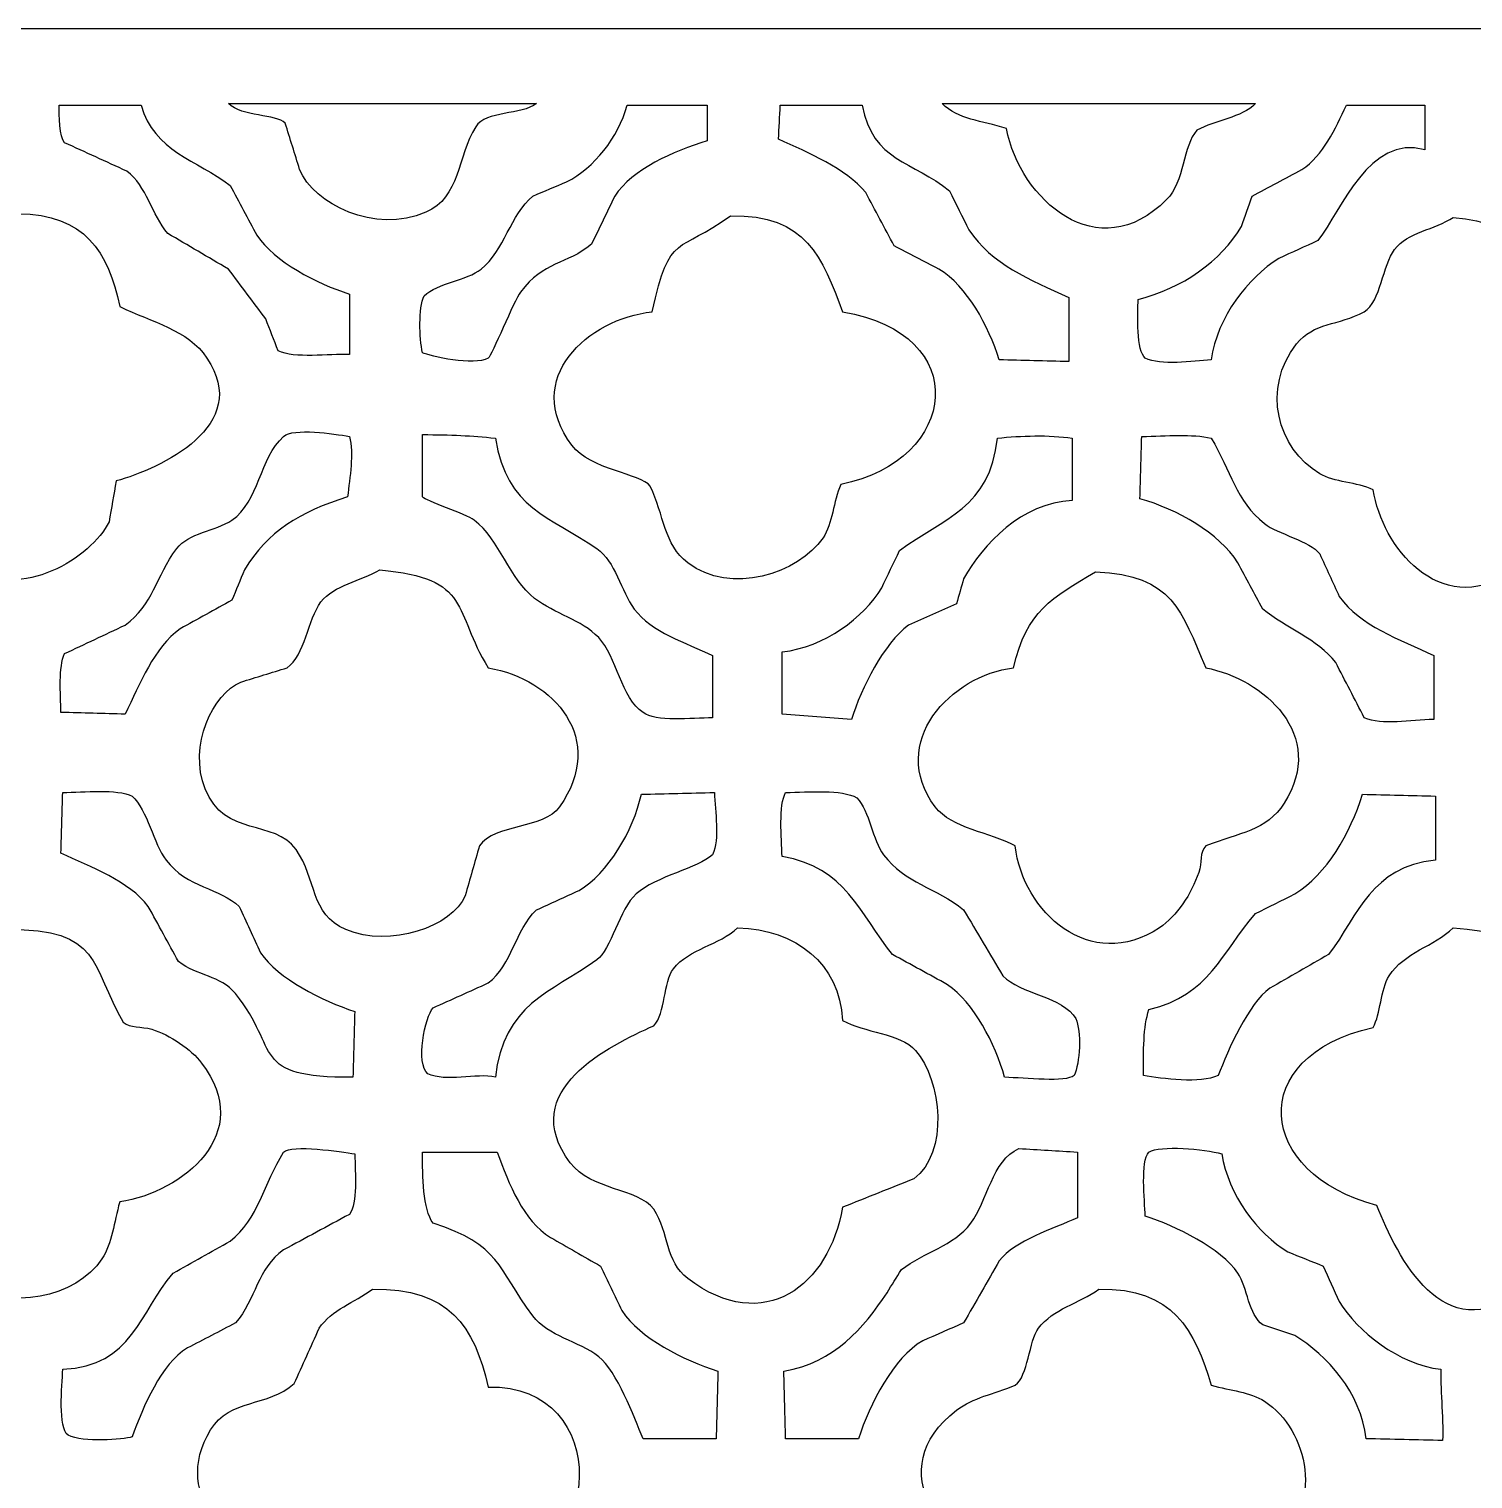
# Model space of a CAD drawing. Header units: centimetres. Extents: x -27.5 to -1.9, y -9.6 to -4.5.
# Drawn here: x -22.491 to -19.989, y -7.04 to -4.528 of the extents above; entities that cross this region are included whole.
import ezdxf

# ---------------------------------------------------------------- set-up
doc = ezdxf.new("R2010")
doc.units = ezdxf.units.CM
doc.header["$MEASUREMENT"] = 0
doc.layers.add('layer 1', color=7, linetype='Continuous')

msp = doc.modelspace()

# ---------------------------------------------------------------- linework, layer by layer
at = {"layer": 'layer 1', "color": 250}
for points, knots in [([(-27.47273, -4.52768), (-27.47273, -4.52768), (-16.31214, -4.52768), (-16.31214, -4.52768), (-16.31214, -4.52768), (-16.31214, -4.52768), (-16.31214, -9.55272), (-16.31214, -9.55272), (-16.31214, -9.55272), (-16.31214, -9.55272), (-27.47273, -9.55272), (-27.47273, -9.55272), (-27.47273, -9.55272), (-27.47273, -9.55272), (-27.47273, -4.52768), (-27.47273, -4.52768)], [0, 0, 0, 0, 0.2, 0.2, 0.2, 0.2, 0.4, 0.4, 0.4, 0.4, 0.6, 0.6, 0.6, 0.6, 1, 1, 1, 1]), ([(-22.43871, -4.65991), (-22.43885, -4.67698), (-22.43872, -4.71503), (-22.42946, -4.72469), (-22.42946, -4.72469), (-22.39347, -4.74114), (-22.35748, -4.75759), (-22.32149, -4.77404), (-22.32149, -4.77404), (-22.28678, -4.80008), (-22.27866, -4.84919), (-22.25054, -4.88201), (-22.25054, -4.88201), (-22.21558, -4.90257), (-22.18062, -4.92314), (-22.14566, -4.9437), (-22.14566, -4.9437), (-22.12407, -4.97249), (-22.10247, -5.00129), (-22.08088, -5.03008), (-22.08088, -5.03008), (-22.07368, -5.04858), (-22.06648, -5.06709), (-22.05929, -5.0856), (-22.05929, -5.0856), (-22.0311, -5.09888), (-21.97175, -5.0906), (-21.9359, -5.09177), (-21.9359, -5.09177), (-21.9359, -5.05681), (-21.9359, -5.02185), (-21.9359, -4.98689), (-21.9359, -4.98689), (-21.99235, -4.96916), (-22.06609, -4.9306), (-22.09631, -4.88509), (-22.09631, -4.88509), (-22.11173, -4.85631), (-22.12715, -4.82751), (-22.14258, -4.79872), (-22.14258, -4.79872), (-22.19989, -4.755), (-22.27492, -4.73916), (-22.29681, -4.65991), (-22.29681, -4.65991), (-22.34411, -4.65991), (-22.39142, -4.65991), (-22.43871, -4.65991)], [0, 0, 0, 0, 0.0769231, 0.0769231, 0.0769231, 0.0769231, 0.1538462, 0.1538462, 0.1538462, 0.1538462, 0.2307692, 0.2307692, 0.2307692, 0.2307692, 0.3076923, 0.3076923, 0.3076923, 0.3076923, 0.3846154, 0.3846154, 0.3846154, 0.3846154, 0.4615385, 0.4615385, 0.4615385, 0.4615385, 0.5384615, 0.5384615, 0.5384615, 0.5384615, 0.6153846, 0.6153846, 0.6153846, 0.6153846, 0.6923077, 0.6923077, 0.6923077, 0.6923077, 0.7692308, 0.7692308, 0.7692308, 0.7692308, 0.8461538, 0.8461538, 0.8461538, 0.8461538, 1, 1, 1, 1]), ([(-22.14566, -4.65682), (-22.12182, -4.68053), (-22.06326, -4.6748), (-22.04695, -4.69076), (-22.04695, -4.69076), (-22.03872, -4.71749), (-22.0305, -4.74423), (-22.02227, -4.77096), (-22.02227, -4.77096), (-21.99766, -4.8307), (-21.89245, -4.88352), (-21.80325, -4.84499), (-21.80325, -4.84499), (-21.74371, -4.81927), (-21.74966, -4.74998), (-21.71688, -4.69692), (-21.71688, -4.69692), (-21.69952, -4.66882), (-21.6376, -4.67733), (-21.612, -4.65682), (-21.612, -4.65682), (-21.78987, -4.65682), (-21.96779, -4.65682), (-22.14566, -4.65682)], [0, 0, 0, 0, 0.1428571, 0.1428571, 0.1428571, 0.1428571, 0.2857143, 0.2857143, 0.2857143, 0.2857143, 0.4285714, 0.4285714, 0.4285714, 0.4285714, 0.5714286, 0.5714286, 0.5714286, 0.5714286, 0.7142857, 0.7142857, 0.7142857, 0.7142857, 1, 1, 1, 1]), ([(-21.31587, -4.65991), (-21.36213, -4.65991), (-21.40841, -4.65991), (-21.45468, -4.65991), (-21.45468, -4.65991), (-21.47046, -4.71612), (-21.51149, -4.76805), (-21.55956, -4.79255), (-21.55956, -4.79255), (-21.5791, -4.80078), (-21.59864, -4.809), (-21.61817, -4.81723), (-21.61817, -4.81723), (-21.65649, -4.8489), (-21.66773, -4.91229), (-21.70763, -4.9437), (-21.70763, -4.9437), (-21.73279, -4.96351), (-21.78269, -4.96737), (-21.80634, -4.98997), (-21.80634, -4.98997), (-21.81656, -5.01159), (-21.8148, -5.06275), (-21.80942, -5.08869), (-21.80942, -5.08869), (-21.79615, -5.09467), (-21.72017, -5.11218), (-21.69529, -5.09794), (-21.69529, -5.09794), (-21.68992, -5.09487), (-21.64996, -4.99749), (-21.63976, -4.9838), (-21.63976, -4.9838), (-21.59917, -4.92929), (-21.55984, -4.93673), (-21.51637, -4.90052), (-21.51637, -4.90052), (-21.50301, -4.87276), (-21.48964, -4.84499), (-21.47627, -4.81723), (-21.47627, -4.81723), (-21.44526, -4.77082), (-21.37511, -4.73912), (-21.31587, -4.7216), (-21.31587, -4.7216), (-21.31587, -4.70104), (-21.31587, -4.68047), (-21.31587, -4.65991)], [0, 0, 0, 0, 0.0769231, 0.0769231, 0.0769231, 0.0769231, 0.1538462, 0.1538462, 0.1538462, 0.1538462, 0.2307692, 0.2307692, 0.2307692, 0.2307692, 0.3076923, 0.3076923, 0.3076923, 0.3076923, 0.3846154, 0.3846154, 0.3846154, 0.3846154, 0.4615385, 0.4615385, 0.4615385, 0.4615385, 0.5384615, 0.5384615, 0.5384615, 0.5384615, 0.6153846, 0.6153846, 0.6153846, 0.6153846, 0.6923077, 0.6923077, 0.6923077, 0.6923077, 0.7692308, 0.7692308, 0.7692308, 0.7692308, 0.8461538, 0.8461538, 0.8461538, 0.8461538, 1, 1, 1, 1]), ([(-21.18939, -4.65991), (-21.19042, -4.67944), (-21.19145, -4.69898), (-21.19248, -4.71852), (-21.19248, -4.71852), (-21.14, -4.74272), (-21.07653, -4.769), (-21.04132, -4.81106), (-21.04132, -4.81106), (-21.02487, -4.8419), (-21.00842, -4.87276), (-20.99197, -4.9036), (-20.99197, -4.9036), (-20.96627, -4.91697), (-20.94055, -4.93034), (-20.91485, -4.9437), (-20.91485, -4.9437), (-20.86499, -4.97385), (-20.82895, -5.04159), (-20.80997, -5.10102), (-20.80997, -5.10102), (-20.76987, -5.10205), (-20.72976, -5.10308), (-20.68966, -5.10411), (-20.68966, -5.10411), (-20.68966, -5.0671), (-20.68966, -5.03007), (-20.68966, -4.99306), (-20.68966, -4.99306), (-20.75744, -4.96201), (-20.82331, -4.93487), (-20.86241, -4.87584), (-20.86241, -4.87584), (-20.87372, -4.85322), (-20.88503, -4.83059), (-20.89634, -4.80797), (-20.89634, -4.80797), (-20.95898, -4.75648), (-21.02922, -4.75787), (-21.04749, -4.65991), (-21.04749, -4.65991), (-21.09479, -4.65991), (-21.1421, -4.65991), (-21.18939, -4.65991)], [0, 0, 0, 0, 0.0833333, 0.0833333, 0.0833333, 0.0833333, 0.1666667, 0.1666667, 0.1666667, 0.1666667, 0.25, 0.25, 0.25, 0.25, 0.3333333, 0.3333333, 0.3333333, 0.3333333, 0.4166667, 0.4166667, 0.4166667, 0.4166667, 0.5, 0.5, 0.5, 0.5, 0.5833333, 0.5833333, 0.5833333, 0.5833333, 0.6666667, 0.6666667, 0.6666667, 0.6666667, 0.75, 0.75, 0.75, 0.75, 0.8333333, 0.8333333, 0.8333333, 0.8333333, 1, 1, 1, 1]), ([(-20.90868, -4.65682), (-20.88152, -4.68515), (-20.84049, -4.68614), (-20.79763, -4.70001), (-20.79763, -4.70001), (-20.7735, -4.82372), (-20.63917, -4.94274), (-20.52, -4.8234), (-20.52, -4.8234), (-20.48899, -4.79234), (-20.49199, -4.72982), (-20.46756, -4.70309), (-20.46756, -4.70309), (-20.43572, -4.68512), (-20.39054, -4.68175), (-20.36577, -4.65682), (-20.36577, -4.65682), (-20.54672, -4.65682), (-20.72773, -4.65682), (-20.90868, -4.65682)], [0, 0, 0, 0, 0.1666667, 0.1666667, 0.1666667, 0.1666667, 0.3333333, 0.3333333, 0.3333333, 0.3333333, 0.5, 0.5, 0.5, 0.5, 0.6666667, 0.6666667, 0.6666667, 0.6666667, 1, 1, 1, 1]), ([(-20.07272, -4.65991), (-20.11795, -4.65991), (-20.16321, -4.65991), (-20.20844, -4.65991), (-20.20844, -4.65991), (-20.22804, -4.70047), (-20.24867, -4.74737), (-20.28556, -4.77096), (-20.28556, -4.77096), (-20.31435, -4.78638), (-20.34315, -4.80181), (-20.37194, -4.81723), (-20.37194, -4.81723), (-20.3781, -4.83471), (-20.38427, -4.85219), (-20.39044, -4.86967), (-20.39044, -4.86967), (-20.42534, -4.92968), (-20.49352, -4.97754), (-20.56936, -4.99614), (-20.56936, -4.99614), (-20.57025, -5.02124), (-20.57245, -5.08654), (-20.55702, -5.09794), (-20.55702, -5.09794), (-20.53048, -5.11079), (-20.47472, -5.10375), (-20.44288, -5.10102), (-20.44288, -5.10102), (-20.43214, -5.02559), (-20.37914, -4.95926), (-20.32566, -4.92519), (-20.32566, -4.92519), (-20.30304, -4.91491), (-20.28042, -4.90463), (-20.2578, -4.89435), (-20.2578, -4.89435), (-20.21633, -4.84029), (-20.16963, -4.71008), (-20.07272, -4.73703), (-20.07272, -4.73703), (-20.07272, -4.71132), (-20.07272, -4.68561), (-20.07272, -4.65991)], [0, 0, 0, 0, 0.0833333, 0.0833333, 0.0833333, 0.0833333, 0.1666667, 0.1666667, 0.1666667, 0.1666667, 0.25, 0.25, 0.25, 0.25, 0.3333333, 0.3333333, 0.3333333, 0.3333333, 0.4166667, 0.4166667, 0.4166667, 0.4166667, 0.5, 0.5, 0.5, 0.5, 0.5833333, 0.5833333, 0.5833333, 0.5833333, 0.6666667, 0.6666667, 0.6666667, 0.6666667, 0.75, 0.75, 0.75, 0.75, 0.8333333, 0.8333333, 0.8333333, 0.8333333, 1, 1, 1, 1]), ([(-22.50966, -4.84808), (-22.58559, -4.89258), (-22.64545, -4.90169), (-22.65464, -5.01465), (-22.65464, -5.01465), (-22.76265, -5.04), (-22.88989, -5.1461), (-22.79346, -5.26143), (-22.79346, -5.26143), (-22.76414, -5.29649), (-22.6954, -5.28772), (-22.6639, -5.32004), (-22.6639, -5.32004), (-22.6282, -5.35666), (-22.63131, -5.42767), (-22.58986, -5.45885), (-22.58986, -5.45885), (-22.50701, -5.52119), (-22.38247, -5.44333), (-22.35234, -5.38174), (-22.35234, -5.38174), (-22.34823, -5.35809), (-22.34411, -5.33443), (-22.34, -5.31079), (-22.34, -5.31079), (-22.26241, -5.28943), (-22.10385, -5.21521), (-22.18268, -5.09794), (-22.18268, -5.09794), (-22.21598, -5.04839), (-22.27766, -5.03593), (-22.33383, -5.00848), (-22.33383, -5.00848), (-22.35328, -4.9141), (-22.39512, -4.84793), (-22.50966, -4.84808)], [0, 0, 0, 0, 0.1, 0.1, 0.1, 0.1, 0.2, 0.2, 0.2, 0.2, 0.3, 0.3, 0.3, 0.3, 0.4, 0.4, 0.4, 0.4, 0.5, 0.5, 0.5, 0.5, 0.6, 0.6, 0.6, 0.6, 0.7, 0.7, 0.7, 0.7, 0.8, 0.8, 0.8, 0.8, 1, 1, 1, 1]), ([(-21.27576, -4.85116), (-21.36648, -4.91853), (-21.38022, -4.87639), (-21.41149, -5.01774), (-21.41149, -5.01774), (-21.52291, -5.02954), (-21.63726, -5.13367), (-21.55031, -5.24909), (-21.55031, -5.24909), (-21.51824, -5.29165), (-21.4315, -5.29797), (-21.41458, -5.32004), (-21.41458, -5.32004), (-21.39058, -5.36983), (-21.39078, -5.42126), (-21.3498, -5.45268), (-21.3498, -5.45268), (-21.2756, -5.50958), (-21.15748, -5.47128), (-21.11536, -5.4095), (-21.11536, -5.4095), (-21.09832, -5.38451), (-21.09803, -5.34652), (-21.08451, -5.31696), (-21.08451, -5.31696), (-20.87899, -5.27514), (-20.85472, -5.05511), (-21.08143, -5.01774), (-21.08143, -5.01774), (-21.11662, -4.92364), (-21.14385, -4.84942), (-21.27576, -4.85116)], [0, 0, 0, 0, 0.1111111, 0.1111111, 0.1111111, 0.1111111, 0.2222222, 0.2222222, 0.2222222, 0.2222222, 0.3333333, 0.3333333, 0.3333333, 0.3333333, 0.4444444, 0.4444444, 0.4444444, 0.4444444, 0.5555556, 0.5555556, 0.5555556, 0.5555556, 0.6666667, 0.6666667, 0.6666667, 0.6666667, 0.7777778, 0.7777778, 0.7777778, 0.7777778, 1, 1, 1, 1]), ([(-20.02336, -4.85425), (-20.0553, -4.8755), (-20.10237, -4.87965), (-20.12516, -4.90977), (-20.12516, -4.90977), (-20.14609, -4.93744), (-20.14838, -4.99897), (-20.1776, -5.01774), (-20.1776, -5.01774), (-20.22256, -5.04172), (-20.26509, -5.03578), (-20.29482, -5.07326), (-20.29482, -5.07326), (-20.35608, -5.1505), (-20.32809, -5.2544), (-20.25472, -5.29845), (-20.25472, -5.29845), (-20.22997, -5.3133), (-20.18953, -5.31286), (-20.16217, -5.32621), (-20.16217, -5.32621), (-20.14651, -5.4248), (-20.0486, -5.54785), (-19.92465, -5.47119), (-19.92465, -5.47119), (-19.8688, -5.43665), (-19.86791, -5.38545), (-19.83828, -5.32313), (-19.83828, -5.32313), (-19.61011, -5.30575), (-19.65116, -5.05566), (-19.84444, -5.02082), (-19.84444, -5.02082), (-19.872, -4.92655), (-19.90667, -4.86257), (-20.02336, -4.85425)], [0, 0, 0, 0, 0.1, 0.1, 0.1, 0.1, 0.2, 0.2, 0.2, 0.2, 0.3, 0.3, 0.3, 0.3, 0.4, 0.4, 0.4, 0.4, 0.5, 0.5, 0.5, 0.5, 0.6, 0.6, 0.6, 0.6, 0.7, 0.7, 0.7, 0.7, 0.8, 0.8, 0.8, 0.8, 1, 1, 1, 1]), ([(-22.43563, -5.7118), (-22.39861, -5.71283), (-22.36159, -5.71386), (-22.32458, -5.71489), (-22.32458, -5.71489), (-22.29861, -5.66236), (-22.27493, -5.59973), (-22.22895, -5.56682), (-22.22895, -5.56682), (-22.19913, -5.55037), (-22.16931, -5.53391), (-22.13949, -5.51746), (-22.13949, -5.51746), (-22.13229, -5.49999), (-22.12509, -5.4825), (-22.1179, -5.46502), (-22.1179, -5.46502), (-22.07765, -5.39875), (-22.02201, -5.36409), (-21.93898, -5.33855), (-21.93898, -5.33855), (-21.93523, -5.30359), (-21.92801, -5.26376), (-21.9359, -5.23367), (-21.9359, -5.23367), (-21.96305, -5.22895), (-22.03275, -5.21873), (-22.05003, -5.23367), (-22.05003, -5.23367), (-22.09101, -5.27067), (-22.09276, -5.34702), (-22.13949, -5.37865), (-22.13949, -5.37865), (-22.16821, -5.39809), (-22.21493, -5.40054), (-22.23512, -5.42801), (-22.23512, -5.42801), (-22.27141, -5.47737), (-22.27553, -5.52478), (-22.32458, -5.56065), (-22.32458, -5.56065), (-22.35953, -5.5771), (-22.3945, -5.59356), (-22.42946, -5.61001), (-22.42946, -5.61001), (-22.44018, -5.63344), (-22.43623, -5.67888), (-22.43563, -5.7118)], [0, 0, 0, 0, 0.0769231, 0.0769231, 0.0769231, 0.0769231, 0.1538462, 0.1538462, 0.1538462, 0.1538462, 0.2307692, 0.2307692, 0.2307692, 0.2307692, 0.3076923, 0.3076923, 0.3076923, 0.3076923, 0.3846154, 0.3846154, 0.3846154, 0.3846154, 0.4615385, 0.4615385, 0.4615385, 0.4615385, 0.5384615, 0.5384615, 0.5384615, 0.5384615, 0.6153846, 0.6153846, 0.6153846, 0.6153846, 0.6923077, 0.6923077, 0.6923077, 0.6923077, 0.7692308, 0.7692308, 0.7692308, 0.7692308, 0.8461538, 0.8461538, 0.8461538, 0.8461538, 1, 1, 1, 1]), ([(-21.80942, -5.23058), (-21.80942, -5.26657), (-21.80942, -5.30256), (-21.80942, -5.33855), (-21.80942, -5.33855), (-21.80456, -5.34476), (-21.73284, -5.36892), (-21.71997, -5.37865), (-21.71997, -5.37865), (-21.67497, -5.41267), (-21.65884, -5.48054), (-21.61509, -5.51438), (-21.61509, -5.51438), (-21.57997, -5.54153), (-21.53428, -5.55077), (-21.50404, -5.58224), (-21.50404, -5.58224), (-21.47323, -5.6143), (-21.46466, -5.68842), (-21.42692, -5.7118), (-21.42692, -5.7118), (-21.40617, -5.72863), (-21.34271, -5.72198), (-21.30661, -5.72106), (-21.30661, -5.72106), (-21.30661, -5.68507), (-21.30661, -5.64908), (-21.30661, -5.61309), (-21.30661, -5.61309), (-21.35352, -5.59094), (-21.41286, -5.57279), (-21.44234, -5.53289), (-21.44234, -5.53289), (-21.46553, -5.50149), (-21.47518, -5.4501), (-21.50712, -5.42801), (-21.50712, -5.42801), (-21.58849, -5.37172), (-21.6629, -5.3599), (-21.68295, -5.23675), (-21.68295, -5.23675), (-21.72438, -5.23233), (-21.75955, -5.23047), (-21.80942, -5.23058)], [0, 0, 0, 0, 0.0833333, 0.0833333, 0.0833333, 0.0833333, 0.1666667, 0.1666667, 0.1666667, 0.1666667, 0.25, 0.25, 0.25, 0.25, 0.3333333, 0.3333333, 0.3333333, 0.3333333, 0.4166667, 0.4166667, 0.4166667, 0.4166667, 0.5, 0.5, 0.5, 0.5, 0.5833333, 0.5833333, 0.5833333, 0.5833333, 0.6666667, 0.6666667, 0.6666667, 0.6666667, 0.75, 0.75, 0.75, 0.75, 0.8333333, 0.8333333, 0.8333333, 0.8333333, 1, 1, 1, 1]), ([(-21.18631, -5.71489), (-21.14621, -5.71797), (-21.1061, -5.72106), (-21.066, -5.72414), (-21.066, -5.72414), (-21.04888, -5.66918), (-21.00979, -5.59233), (-20.96729, -5.56065), (-20.96729, -5.56065), (-20.93953, -5.54831), (-20.91176, -5.53597), (-20.884, -5.52363), (-20.884, -5.52363), (-20.87989, -5.50924), (-20.87578, -5.49484), (-20.87166, -5.48045), (-20.87166, -5.48045), (-20.8378, -5.42011), (-20.77177, -5.34931), (-20.68349, -5.34472), (-20.68349, -5.34472), (-20.68349, -5.30873), (-20.68349, -5.27274), (-20.68349, -5.23675), (-20.68349, -5.23675), (-20.72372, -5.23067), (-20.77261, -5.2323), (-20.81305, -5.23675), (-20.81305, -5.23675), (-20.82607, -5.35797), (-20.90677, -5.37531), (-20.98271, -5.43109), (-20.98271, -5.43109), (-20.993, -5.45268), (-21.00328, -5.47428), (-21.01356, -5.49587), (-21.01356, -5.49587), (-21.04503, -5.54767), (-21.11226, -5.59894), (-21.18631, -5.60692), (-21.18631, -5.60692), (-21.18631, -5.64291), (-21.18631, -5.6789), (-21.18631, -5.71489)], [0, 0, 0, 0, 0.0833333, 0.0833333, 0.0833333, 0.0833333, 0.1666667, 0.1666667, 0.1666667, 0.1666667, 0.25, 0.25, 0.25, 0.25, 0.3333333, 0.3333333, 0.3333333, 0.3333333, 0.4166667, 0.4166667, 0.4166667, 0.4166667, 0.5, 0.5, 0.5, 0.5, 0.5833333, 0.5833333, 0.5833333, 0.5833333, 0.6666667, 0.6666667, 0.6666667, 0.6666667, 0.75, 0.75, 0.75, 0.75, 0.8333333, 0.8333333, 0.8333333, 0.8333333, 1, 1, 1, 1]), ([(-20.56319, -5.23367), (-20.56422, -5.26965), (-20.56525, -5.30565), (-20.56627, -5.34163), (-20.56627, -5.34163), (-20.50148, -5.35992), (-20.42907, -5.40111), (-20.39661, -5.45268), (-20.39661, -5.45268), (-20.38222, -5.47942), (-20.36782, -5.50616), (-20.35343, -5.53289), (-20.35343, -5.53289), (-20.31322, -5.56628), (-20.25895, -5.58408), (-20.22695, -5.62543), (-20.22695, -5.62543), (-20.2105, -5.6573), (-20.19405, -5.68918), (-20.1776, -5.72106), (-20.1776, -5.72106), (-20.14655, -5.73477), (-20.09741, -5.72488), (-20.05729, -5.72414), (-20.05729, -5.72414), (-20.05729, -5.68713), (-20.05729, -5.6501), (-20.05729, -5.61309), (-20.05729, -5.61309), (-20.1163, -5.58559), (-20.18492, -5.56161), (-20.22078, -5.51129), (-20.22078, -5.51129), (-20.23209, -5.48662), (-20.24341, -5.46194), (-20.25472, -5.43726), (-20.25472, -5.43726), (-20.27173, -5.41483), (-20.32794, -5.4025), (-20.35034, -5.38482), (-20.35034, -5.38482), (-20.40004, -5.3456), (-20.40865, -5.29296), (-20.44288, -5.23675), (-20.44288, -5.23675), (-20.47588, -5.22864), (-20.51955, -5.23323), (-20.56319, -5.23367)], [0, 0, 0, 0, 0.0769231, 0.0769231, 0.0769231, 0.0769231, 0.1538462, 0.1538462, 0.1538462, 0.1538462, 0.2307692, 0.2307692, 0.2307692, 0.2307692, 0.3076923, 0.3076923, 0.3076923, 0.3076923, 0.3846154, 0.3846154, 0.3846154, 0.3846154, 0.4615385, 0.4615385, 0.4615385, 0.4615385, 0.5384615, 0.5384615, 0.5384615, 0.5384615, 0.6153846, 0.6153846, 0.6153846, 0.6153846, 0.6923077, 0.6923077, 0.6923077, 0.6923077, 0.7692308, 0.7692308, 0.7692308, 0.7692308, 0.8461538, 0.8461538, 0.8461538, 0.8461538, 1, 1, 1, 1]), ([(-21.88346, -5.46502), (-21.91615, -5.48408), (-21.9631, -5.49129), (-21.98525, -5.52055), (-21.98525, -5.52055), (-22.00834, -5.55104), (-22.0125, -5.61305), (-22.04386, -5.63468), (-22.04386, -5.63468), (-22.0706, -5.64291), (-22.09734, -5.65114), (-22.12407, -5.65936), (-22.12407, -5.65936), (-22.1725, -5.67906), (-22.21561, -5.76936), (-22.18576, -5.84445), (-22.18576, -5.84445), (-22.1521, -5.92914), (-22.06577, -5.89632), (-22.02844, -5.94933), (-22.02844, -5.94933), (-21.99163, -6.0016), (-22.00516, -6.06102), (-21.94207, -6.08814), (-21.94207, -6.08814), (-21.86632, -6.1207), (-21.75672, -6.08289), (-21.73539, -6.02953), (-21.73539, -6.02953), (-21.72717, -6.00074), (-21.71894, -5.97195), (-21.71071, -5.94316), (-21.71071, -5.94316), (-21.6844, -5.90426), (-21.60011, -5.91506), (-21.5719, -5.87529), (-21.5719, -5.87529), (-21.48915, -5.75866), (-21.58087, -5.6543), (-21.69529, -5.63468), (-21.69529, -5.63468), (-21.7568, -5.53635), (-21.72199, -5.47863), (-21.88346, -5.46502)], [0, 0, 0, 0, 0.0833333, 0.0833333, 0.0833333, 0.0833333, 0.1666667, 0.1666667, 0.1666667, 0.1666667, 0.25, 0.25, 0.25, 0.25, 0.3333333, 0.3333333, 0.3333333, 0.3333333, 0.4166667, 0.4166667, 0.4166667, 0.4166667, 0.5, 0.5, 0.5, 0.5, 0.5833333, 0.5833333, 0.5833333, 0.5833333, 0.6666667, 0.6666667, 0.6666667, 0.6666667, 0.75, 0.75, 0.75, 0.75, 0.8333333, 0.8333333, 0.8333333, 0.8333333, 1, 1, 1, 1]), ([(-20.64339, -5.46811), (-20.71869, -5.5142), (-20.76253, -5.53488), (-20.78529, -5.63468), (-20.78529, -5.63468), (-20.89329, -5.64735), (-21.00408, -5.76416), (-20.92102, -5.87529), (-20.92102, -5.87529), (-20.89217, -5.91388), (-20.82576, -5.91924), (-20.78221, -5.94316), (-20.78221, -5.94316), (-20.76985, -6.05695), (-20.65205, -6.16488), (-20.53234, -6.08506), (-20.53234, -6.08506), (-20.50268, -6.06527), (-20.47674, -6.02608), (-20.46448, -5.98943), (-20.46448, -5.98943), (-20.45845, -5.97142), (-20.46328, -5.95478), (-20.45214, -5.94316), (-20.45214, -5.94316), (-20.39387, -5.92044), (-20.34727, -5.91737), (-20.31641, -5.86912), (-20.31641, -5.86912), (-20.24117, -5.75151), (-20.35216, -5.65311), (-20.45214, -5.63468), (-20.45214, -5.63468), (-20.49574, -5.53485), (-20.50698, -5.47502), (-20.64339, -5.46811)], [0, 0, 0, 0, 0.1, 0.1, 0.1, 0.1, 0.2, 0.2, 0.2, 0.2, 0.3, 0.3, 0.3, 0.3, 0.4, 0.4, 0.4, 0.4, 0.5, 0.5, 0.5, 0.5, 0.6, 0.6, 0.6, 0.6, 0.7, 0.7, 0.7, 0.7, 0.8, 0.8, 0.8, 0.8, 1, 1, 1, 1]), ([(-22.43254, -5.85062), (-22.43357, -5.88557), (-22.4346, -5.92054), (-22.43563, -5.9555), (-22.43563, -5.9555), (-22.3839, -5.98043), (-22.31746, -6.00404), (-22.28447, -6.04804), (-22.28447, -6.04804), (-22.267, -6.07991), (-22.24951, -6.11179), (-22.23203, -6.14367), (-22.23203, -6.14367), (-22.19939, -6.1689), (-22.15889, -6.1675), (-22.13332, -6.19919), (-22.13332, -6.19919), (-22.05386, -6.29767), (-22.11033, -6.34509), (-21.92973, -6.34417), (-21.92973, -6.34417), (-21.9287, -6.30613), (-21.92767, -6.26808), (-21.92664, -6.23004), (-21.92664, -6.23004), (-21.98284, -6.21199), (-22.05932, -6.17323), (-22.09013, -6.12824), (-22.09013, -6.12824), (-22.10247, -6.10151), (-22.11481, -6.07477), (-22.12715, -6.04804), (-22.12715, -6.04804), (-22.1588, -6.01664), (-22.2177, -6.01525), (-22.25363, -5.96784), (-22.25363, -5.96784), (-22.27536, -5.93915), (-22.28568, -5.88139), (-22.31224, -5.85679), (-22.31224, -5.85679), (-22.33895, -5.84407), (-22.39547, -5.84999), (-22.43254, -5.85062)], [0, 0, 0, 0, 0.0833333, 0.0833333, 0.0833333, 0.0833333, 0.1666667, 0.1666667, 0.1666667, 0.1666667, 0.25, 0.25, 0.25, 0.25, 0.3333333, 0.3333333, 0.3333333, 0.3333333, 0.4166667, 0.4166667, 0.4166667, 0.4166667, 0.5, 0.5, 0.5, 0.5, 0.5833333, 0.5833333, 0.5833333, 0.5833333, 0.6666667, 0.6666667, 0.6666667, 0.6666667, 0.75, 0.75, 0.75, 0.75, 0.8333333, 0.8333333, 0.8333333, 0.8333333, 1, 1, 1, 1]), ([(-21.30353, -5.85062), (-21.34568, -5.85164), (-21.38785, -5.85267), (-21.43, -5.8537), (-21.43, -5.8537), (-21.44429, -5.91738), (-21.48798, -5.99108), (-21.53797, -6.02028), (-21.53797, -6.02028), (-21.56264, -6.03159), (-21.58733, -6.0429), (-21.612, -6.05421), (-21.612, -6.05421), (-21.64863, -6.08944), (-21.65412, -6.14886), (-21.69529, -6.18068), (-21.69529, -6.18068), (-21.72716, -6.19508), (-21.75904, -6.20948), (-21.79092, -6.22387), (-21.79092, -6.22387), (-21.80488, -6.23869), (-21.82135, -6.3211), (-21.80017, -6.338), (-21.80017, -6.338), (-21.76924, -6.35321), (-21.71581, -6.33606), (-21.68295, -6.34417), (-21.68295, -6.34417), (-21.66951, -6.21802), (-21.58756, -6.19774), (-21.50712, -6.14058), (-21.50712, -6.14058), (-21.48307, -6.12349), (-21.46804, -6.05206), (-21.43926, -6.02645), (-21.43926, -6.02645), (-21.40465, -5.99565), (-21.33184, -5.98186), (-21.30661, -5.95858), (-21.30661, -5.95858), (-21.29406, -5.93038), (-21.30229, -5.88454), (-21.30353, -5.85062)], [0, 0, 0, 0, 0.0833333, 0.0833333, 0.0833333, 0.0833333, 0.1666667, 0.1666667, 0.1666667, 0.1666667, 0.25, 0.25, 0.25, 0.25, 0.3333333, 0.3333333, 0.3333333, 0.3333333, 0.4166667, 0.4166667, 0.4166667, 0.4166667, 0.5, 0.5, 0.5, 0.5, 0.5833333, 0.5833333, 0.5833333, 0.5833333, 0.6666667, 0.6666667, 0.6666667, 0.6666667, 0.75, 0.75, 0.75, 0.75, 0.8333333, 0.8333333, 0.8333333, 0.8333333, 1, 1, 1, 1]), ([(-21.18014, -5.85062), (-21.19276, -5.87299), (-21.18706, -5.92853), (-21.18631, -5.96167), (-21.18631, -5.96167), (-21.07694, -5.97919), (-21.05108, -6.06093), (-20.99505, -6.13133), (-20.99505, -6.13133), (-20.96318, -6.14881), (-20.9313, -6.16629), (-20.89943, -6.18377), (-20.89943, -6.18377), (-20.8545, -6.21455), (-20.81673, -6.28593), (-20.80071, -6.34417), (-20.80071, -6.34417), (-20.76474, -6.34524), (-20.69409, -6.35328), (-20.68041, -6.34109), (-20.68041, -6.34109), (-20.66971, -6.32009), (-20.66767, -6.26405), (-20.67732, -6.24238), (-20.67732, -6.24238), (-20.69906, -6.20455), (-20.77373, -6.19982), (-20.8038, -6.16834), (-20.8038, -6.16834), (-20.82642, -6.1303), (-20.84904, -6.09225), (-20.87166, -6.05421), (-20.87166, -6.05421), (-20.92009, -6.01519), (-20.97277, -6.00813), (-21.01048, -5.95858), (-21.01048, -5.95858), (-21.02961, -5.93343), (-21.03432, -5.88308), (-21.05675, -5.85987), (-21.05675, -5.85987), (-21.083, -5.8448), (-21.13988, -5.8499), (-21.18014, -5.85062)], [0, 0, 0, 0, 0.0833333, 0.0833333, 0.0833333, 0.0833333, 0.1666667, 0.1666667, 0.1666667, 0.1666667, 0.25, 0.25, 0.25, 0.25, 0.3333333, 0.3333333, 0.3333333, 0.3333333, 0.4166667, 0.4166667, 0.4166667, 0.4166667, 0.5, 0.5, 0.5, 0.5, 0.5833333, 0.5833333, 0.5833333, 0.5833333, 0.6666667, 0.6666667, 0.6666667, 0.6666667, 0.75, 0.75, 0.75, 0.75, 0.8333333, 0.8333333, 0.8333333, 0.8333333, 1, 1, 1, 1]), ([(-20.05421, -5.85679), (-20.09636, -5.85576), (-20.13853, -5.85473), (-20.18068, -5.8537), (-20.18068, -5.8537), (-20.20207, -5.92186), (-20.24219, -5.99207), (-20.2979, -6.02645), (-20.2979, -6.02645), (-20.32052, -6.03776), (-20.34315, -6.04907), (-20.36577, -6.06038), (-20.36577, -6.06038), (-20.42684, -6.13009), (-20.44388, -6.2001), (-20.55085, -6.22695), (-20.55085, -6.22695), (-20.56035, -6.25631), (-20.56052, -6.29947), (-20.5601, -6.34109), (-20.5601, -6.34109), (-20.52736, -6.34639), (-20.46168, -6.35567), (-20.43055, -6.34109), (-20.43055, -6.34109), (-20.41356, -6.29676), (-20.37827, -6.21593), (-20.34109, -6.18994), (-20.34109, -6.18994), (-20.30716, -6.1704), (-20.27322, -6.15086), (-20.23929, -6.13133), (-20.23929, -6.13133), (-20.18644, -6.06085), (-20.16599, -5.98009), (-20.05421, -5.96784), (-20.05421, -5.96784), (-20.05421, -5.93082), (-20.05421, -5.8938), (-20.05421, -5.85679)], [0, 0, 0, 0, 0.0909091, 0.0909091, 0.0909091, 0.0909091, 0.1818182, 0.1818182, 0.1818182, 0.1818182, 0.2727273, 0.2727273, 0.2727273, 0.2727273, 0.3636364, 0.3636364, 0.3636364, 0.3636364, 0.4545455, 0.4545455, 0.4545455, 0.4545455, 0.5454545, 0.5454545, 0.5454545, 0.5454545, 0.6363636, 0.6363636, 0.6363636, 0.6363636, 0.7272727, 0.7272727, 0.7272727, 0.7272727, 0.8181818, 0.8181818, 0.8181818, 0.8181818, 1, 1, 1, 1]), ([(-22.52817, -6.08814), (-22.59942, -6.13266), (-22.64218, -6.14833), (-22.65464, -6.25472), (-22.65464, -6.25472), (-22.75284, -6.26531), (-22.87264, -6.35104), (-22.81197, -6.47682), (-22.81197, -6.47682), (-22.78112, -6.54076), (-22.72658, -6.51658), (-22.67007, -6.55394), (-22.67007, -6.55394), (-22.63015, -6.58032), (-22.64075, -6.66673), (-22.6022, -6.69583), (-22.6022, -6.69583), (-22.5271, -6.75253), (-22.40891, -6.72536), (-22.36468, -6.65882), (-22.36468, -6.65882), (-22.34649, -6.63145), (-22.34431, -6.59623), (-22.33383, -6.56011), (-22.33383, -6.56011), (-22.2236, -6.54316), (-22.09857, -6.44116), (-22.19193, -6.3195), (-22.19193, -6.3195), (-22.21025, -6.29563), (-22.24675, -6.27048), (-22.27831, -6.26089), (-22.27831, -6.26089), (-22.29665, -6.25531), (-22.31574, -6.25951), (-22.32766, -6.24855), (-22.32766, -6.24855), (-22.38457, -6.15144), (-22.36486, -6.08556), (-22.52817, -6.08814)], [0, 0, 0, 0, 0.0909091, 0.0909091, 0.0909091, 0.0909091, 0.1818182, 0.1818182, 0.1818182, 0.1818182, 0.2727273, 0.2727273, 0.2727273, 0.2727273, 0.3636364, 0.3636364, 0.3636364, 0.3636364, 0.4545455, 0.4545455, 0.4545455, 0.4545455, 0.5454545, 0.5454545, 0.5454545, 0.5454545, 0.6363636, 0.6363636, 0.6363636, 0.6363636, 0.7272727, 0.7272727, 0.7272727, 0.7272727, 0.8181818, 0.8181818, 0.8181818, 0.8181818, 1, 1, 1, 1]), ([(-21.26343, -6.08506), (-21.29444, -6.11514), (-21.34795, -6.12138), (-21.37448, -6.156), (-21.37448, -6.156), (-21.39229, -6.17926), (-21.38788, -6.23293), (-21.40841, -6.25472), (-21.40841, -6.25472), (-21.48532, -6.28949), (-21.64739, -6.36655), (-21.55339, -6.49224), (-21.55339, -6.49224), (-21.51767, -6.54001), (-21.43661, -6.53607), (-21.40841, -6.57244), (-21.40841, -6.57244), (-21.38165, -6.61507), (-21.38868, -6.66334), (-21.3498, -6.69275), (-21.3498, -6.69275), (-21.21658, -6.79352), (-21.10462, -6.70375), (-21.08143, -6.56936), (-21.08143, -6.56936), (-21.0403, -6.55291), (-20.99916, -6.53645), (-20.95804, -6.52), (-20.95804, -6.52), (-20.89721, -6.47523), (-20.90945, -6.3493), (-20.95495, -6.2979), (-20.95495, -6.2979), (-20.98275, -6.26651), (-21.04412, -6.26724), (-21.08143, -6.24546), (-21.08143, -6.24546), (-21.08711, -6.14657), (-21.16165, -6.0882), (-21.26343, -6.08506)], [0, 0, 0, 0, 0.0909091, 0.0909091, 0.0909091, 0.0909091, 0.1818182, 0.1818182, 0.1818182, 0.1818182, 0.2727273, 0.2727273, 0.2727273, 0.2727273, 0.3636364, 0.3636364, 0.3636364, 0.3636364, 0.4545455, 0.4545455, 0.4545455, 0.4545455, 0.5454545, 0.5454545, 0.5454545, 0.5454545, 0.6363636, 0.6363636, 0.6363636, 0.6363636, 0.7272727, 0.7272727, 0.7272727, 0.7272727, 0.8181818, 0.8181818, 0.8181818, 0.8181818, 1, 1, 1, 1]), ([(-20.02336, -6.08506), (-20.05695, -6.11764), (-20.10885, -6.12739), (-20.13441, -6.16834), (-20.13441, -6.16834), (-20.14937, -6.19231), (-20.14915, -6.23452), (-20.16217, -6.2578), (-20.16217, -6.2578), (-20.38589, -6.30868), (-20.36455, -6.511), (-20.156, -6.56627), (-20.156, -6.56627), (-20.1188, -6.65712), (-20.04121, -6.81615), (-19.90614, -6.71434), (-19.90614, -6.71434), (-19.86337, -6.6821), (-19.84928, -6.59411), (-19.8136, -6.56936), (-19.8136, -6.56936), (-19.78789, -6.56113), (-19.76218, -6.55291), (-19.73648, -6.54468), (-19.73648, -6.54468), (-19.6714, -6.5038), (-19.63607, -6.39003), (-19.69329, -6.31333), (-19.69329, -6.31333), (-19.72661, -6.26866), (-19.81162, -6.26733), (-19.82902, -6.24546), (-19.82902, -6.24546), (-19.87118, -6.14119), (-19.88818, -6.09449), (-20.02336, -6.08506)], [0, 0, 0, 0, 0.1, 0.1, 0.1, 0.1, 0.2, 0.2, 0.2, 0.2, 0.3, 0.3, 0.3, 0.3, 0.4, 0.4, 0.4, 0.4, 0.5, 0.5, 0.5, 0.5, 0.6, 0.6, 0.6, 0.6, 0.7, 0.7, 0.7, 0.7, 0.8, 0.8, 0.8, 0.8, 1, 1, 1, 1]), ([(-22.43254, -6.85007), (-22.43363, -6.87972), (-22.44131, -6.9515), (-22.42329, -6.96421), (-22.42329, -6.96421), (-22.39747, -6.97765), (-22.32812, -6.9716), (-22.31224, -6.96729), (-22.31224, -6.96729), (-22.29366, -6.91444), (-22.26184, -6.84089), (-22.21661, -6.81305), (-22.21661, -6.81305), (-22.18885, -6.79866), (-22.16108, -6.78426), (-22.13332, -6.76987), (-22.13332, -6.76987), (-22.0976, -6.72929), (-22.09584, -6.67445), (-22.05003, -6.64339), (-22.05003, -6.64339), (-22.01199, -6.62283), (-21.97394, -6.60226), (-21.9359, -6.5817), (-21.9359, -6.5817), (-21.92132, -6.56176), (-21.92574, -6.51106), (-21.92664, -6.47682), (-21.92664, -6.47682), (-21.9497, -6.47327), (-22.0362, -6.45977), (-22.05003, -6.47373), (-22.05003, -6.47373), (-22.08362, -6.52852), (-22.0936, -6.58958), (-22.14258, -6.62797), (-22.14258, -6.62797), (-22.17548, -6.64648), (-22.20839, -6.66499), (-22.24129, -6.68349), (-22.24129, -6.68349), (-22.29956, -6.75116), (-22.31124, -6.84438), (-22.43254, -6.85007)], [0, 0, 0, 0, 0.0833333, 0.0833333, 0.0833333, 0.0833333, 0.1666667, 0.1666667, 0.1666667, 0.1666667, 0.25, 0.25, 0.25, 0.25, 0.3333333, 0.3333333, 0.3333333, 0.3333333, 0.4166667, 0.4166667, 0.4166667, 0.4166667, 0.5, 0.5, 0.5, 0.5, 0.5833333, 0.5833333, 0.5833333, 0.5833333, 0.6666667, 0.6666667, 0.6666667, 0.6666667, 0.75, 0.75, 0.75, 0.75, 0.8333333, 0.8333333, 0.8333333, 0.8333333, 1, 1, 1, 1]), ([(-21.80942, -6.47373), (-21.80926, -6.51578), (-21.80878, -6.57247), (-21.79092, -6.59712), (-21.79092, -6.59712), (-21.67447, -6.63393), (-21.68033, -6.67361), (-21.61817, -6.75753), (-21.61817, -6.75753), (-21.59159, -6.79341), (-21.53905, -6.80083), (-21.50404, -6.82848), (-21.50404, -6.82848), (-21.47193, -6.85383), (-21.44335, -6.93182), (-21.42692, -6.97037), (-21.42692, -6.97037), (-21.38476, -6.97037), (-21.3426, -6.97037), (-21.30044, -6.97037), (-21.30044, -6.97037), (-21.29941, -6.93131), (-21.29839, -6.89223), (-21.29736, -6.85316), (-21.29736, -6.85316), (-21.35787, -6.83427), (-21.43174, -6.79677), (-21.46393, -6.74827), (-21.46393, -6.74827), (-21.47627, -6.72257), (-21.48861, -6.69686), (-21.50095, -6.67116), (-21.50095, -6.67116), (-21.52974, -6.65471), (-21.55854, -6.63825), (-21.58732, -6.6218), (-21.58732, -6.6218), (-21.63543, -6.59232), (-21.65897, -6.52973), (-21.67987, -6.47373), (-21.67987, -6.47373), (-21.72305, -6.47373), (-21.76624, -6.47373), (-21.80942, -6.47373)], [0, 0, 0, 0, 0.0833333, 0.0833333, 0.0833333, 0.0833333, 0.1666667, 0.1666667, 0.1666667, 0.1666667, 0.25, 0.25, 0.25, 0.25, 0.3333333, 0.3333333, 0.3333333, 0.3333333, 0.4166667, 0.4166667, 0.4166667, 0.4166667, 0.5, 0.5, 0.5, 0.5, 0.5833333, 0.5833333, 0.5833333, 0.5833333, 0.6666667, 0.6666667, 0.6666667, 0.6666667, 0.75, 0.75, 0.75, 0.75, 0.8333333, 0.8333333, 0.8333333, 0.8333333, 1, 1, 1, 1]), ([(-21.18014, -6.97037), (-21.13798, -6.97037), (-21.09582, -6.97037), (-21.05366, -6.97037), (-21.05366, -6.97037), (-21.03505, -6.91078), (-20.99302, -6.82959), (-20.94261, -6.80072), (-20.94261, -6.80072), (-20.91896, -6.79043), (-20.89531, -6.78015), (-20.87166, -6.76987), (-20.87166, -6.76987), (-20.8511, -6.73388), (-20.83053, -6.69789), (-20.80997, -6.6619), (-20.80997, -6.6619), (-20.78329, -6.6274), (-20.71592, -6.60612), (-20.67424, -6.58787), (-20.67424, -6.58787), (-20.67424, -6.54983), (-20.67424, -6.51177), (-20.67424, -6.47373), (-20.67424, -6.47373), (-20.70817, -6.47168), (-20.74211, -6.46962), (-20.77604, -6.46756), (-20.77604, -6.46756), (-20.82235, -6.48795), (-20.83027, -6.55913), (-20.85932, -6.59712), (-20.85932, -6.59712), (-20.88981, -6.63698), (-20.93967, -6.6466), (-20.97963, -6.67733), (-20.97963, -6.67733), (-20.98785, -6.69069), (-20.99608, -6.70406), (-21.00431, -6.71743), (-21.00431, -6.71743), (-21.04537, -6.77888), (-21.09541, -6.83853), (-21.18322, -6.85316), (-21.18322, -6.85316), (-21.18219, -6.89223), (-21.18117, -6.93131), (-21.18014, -6.97037)], [0, 0, 0, 0, 0.0769231, 0.0769231, 0.0769231, 0.0769231, 0.1538462, 0.1538462, 0.1538462, 0.1538462, 0.2307692, 0.2307692, 0.2307692, 0.2307692, 0.3076923, 0.3076923, 0.3076923, 0.3076923, 0.3846154, 0.3846154, 0.3846154, 0.3846154, 0.4615385, 0.4615385, 0.4615385, 0.4615385, 0.5384615, 0.5384615, 0.5384615, 0.5384615, 0.6153846, 0.6153846, 0.6153846, 0.6153846, 0.6923077, 0.6923077, 0.6923077, 0.6923077, 0.7692308, 0.7692308, 0.7692308, 0.7692308, 0.8461538, 0.8461538, 0.8461538, 0.8461538, 1, 1, 1, 1]), ([(-20.04187, -6.97346), (-20.04045, -6.93407), (-20.04608, -6.87646), (-20.04495, -6.85007), (-20.04495, -6.85007), (-20.11753, -6.84136), (-20.18975, -6.78481), (-20.22078, -6.73285), (-20.22078, -6.73285), (-20.23004, -6.71229), (-20.23929, -6.69172), (-20.24855, -6.67116), (-20.24855, -6.67116), (-20.26911, -6.66293), (-20.28968, -6.6547), (-20.31024, -6.64648), (-20.31024, -6.64648), (-20.36223, -6.61537), (-20.41311, -6.5477), (-20.42438, -6.47682), (-20.42438, -6.47682), (-20.455, -6.46812), (-20.53088, -6.46164), (-20.55085, -6.47373), (-20.55085, -6.47373), (-20.56549, -6.48958), (-20.55798, -6.55663), (-20.55702, -6.58478), (-20.55702, -6.58478), (-20.50366, -6.60193), (-20.42574, -6.64021), (-20.39661, -6.68349), (-20.39661, -6.68349), (-20.3798, -6.70848), (-20.3778, -6.75601), (-20.35343, -6.77295), (-20.35343, -6.77295), (-20.33492, -6.77912), (-20.31641, -6.78529), (-20.2979, -6.79146), (-20.2979, -6.79146), (-20.2424, -6.8256), (-20.18313, -6.89042), (-20.17451, -6.97037), (-20.17451, -6.97037), (-20.1303, -6.9714), (-20.08608, -6.97243), (-20.04187, -6.97346)], [0, 0, 0, 0, 0.0769231, 0.0769231, 0.0769231, 0.0769231, 0.1538462, 0.1538462, 0.1538462, 0.1538462, 0.2307692, 0.2307692, 0.2307692, 0.2307692, 0.3076923, 0.3076923, 0.3076923, 0.3076923, 0.3846154, 0.3846154, 0.3846154, 0.3846154, 0.4615385, 0.4615385, 0.4615385, 0.4615385, 0.5384615, 0.5384615, 0.5384615, 0.5384615, 0.6153846, 0.6153846, 0.6153846, 0.6153846, 0.6923077, 0.6923077, 0.6923077, 0.6923077, 0.7692308, 0.7692308, 0.7692308, 0.7692308, 0.8461538, 0.8461538, 0.8461538, 0.8461538, 1, 1, 1, 1]), ([(-21.8958, -6.71126), (-21.92749, -6.7349), (-21.96629, -6.74604), (-21.98834, -6.77912), (-21.98834, -6.77912), (-22.00273, -6.81099), (-22.01713, -6.84288), (-22.03153, -6.87475), (-22.03153, -6.87475), (-22.07652, -6.91581), (-22.14296, -6.90031), (-22.17651, -6.95495), (-22.17651, -6.95495), (-22.2475, -7.07058), (-22.13426, -7.17636), (-22.03461, -7.18939), (-22.03461, -7.18939), (-22.01668, -7.23701), (-21.9997, -7.30716), (-21.96058, -7.33437), (-21.96058, -7.33437), (-21.83404, -7.42238), (-21.72315, -7.29967), (-21.70146, -7.18939), (-21.70146, -7.18939), (-21.48761, -7.19403), (-21.48029, -6.87547), (-21.69529, -6.88092), (-21.69529, -6.88092), (-21.71972, -6.77554), (-21.76288, -6.70893), (-21.8958, -6.71126)], [0, 0, 0, 0, 0.1111111, 0.1111111, 0.1111111, 0.1111111, 0.2222222, 0.2222222, 0.2222222, 0.2222222, 0.3333333, 0.3333333, 0.3333333, 0.3333333, 0.4444444, 0.4444444, 0.4444444, 0.4444444, 0.5555556, 0.5555556, 0.5555556, 0.5555556, 0.6666667, 0.6666667, 0.6666667, 0.6666667, 0.7777778, 0.7777778, 0.7777778, 0.7777778, 1, 1, 1, 1]), ([(-20.63722, -6.71126), (-20.67158, -6.73595), (-20.71715, -6.74536), (-20.7421, -6.77912), (-20.7421, -6.77912), (-20.75839, -6.80114), (-20.76004, -6.86189), (-20.78221, -6.87783), (-20.78221, -6.87783), (-20.82127, -6.89409), (-20.85394, -6.89812), (-20.884, -6.92102), (-20.884, -6.92102), (-21.01693, -7.02228), (-20.90886, -7.16815), (-20.77604, -7.19248), (-20.77604, -7.19248), (-20.76093, -7.23072), (-20.75266, -7.26789), (-20.72977, -7.29736), (-20.72977, -7.29736), (-20.68236, -7.35838), (-20.53959, -7.38881), (-20.48299, -7.31278), (-20.48299, -7.31278), (-20.46021, -7.28219), (-20.45407, -7.24161), (-20.44597, -7.19556), (-20.44597, -7.19556), (-20.40431, -7.18286), (-20.36262, -7.17554), (-20.33183, -7.15237), (-20.33183, -7.15237), (-20.24815, -7.0894), (-20.27306, -6.95489), (-20.35034, -6.9056), (-20.35034, -6.9056), (-20.37647, -6.88893), (-20.40807, -6.88703), (-20.44288, -6.87783), (-20.44288, -6.87783), (-20.47112, -6.78304), (-20.50841, -6.70866), (-20.63722, -6.71126)], [0, 0, 0, 0, 0.0833333, 0.0833333, 0.0833333, 0.0833333, 0.1666667, 0.1666667, 0.1666667, 0.1666667, 0.25, 0.25, 0.25, 0.25, 0.3333333, 0.3333333, 0.3333333, 0.3333333, 0.4166667, 0.4166667, 0.4166667, 0.4166667, 0.5, 0.5, 0.5, 0.5, 0.5833333, 0.5833333, 0.5833333, 0.5833333, 0.6666667, 0.6666667, 0.6666667, 0.6666667, 0.75, 0.75, 0.75, 0.75, 0.8333333, 0.8333333, 0.8333333, 0.8333333, 1, 1, 1, 1])]:
    msp.add_open_spline(points, degree=3, knots=knots, dxfattribs=at)

doc.saveas('drawing.dxf')
